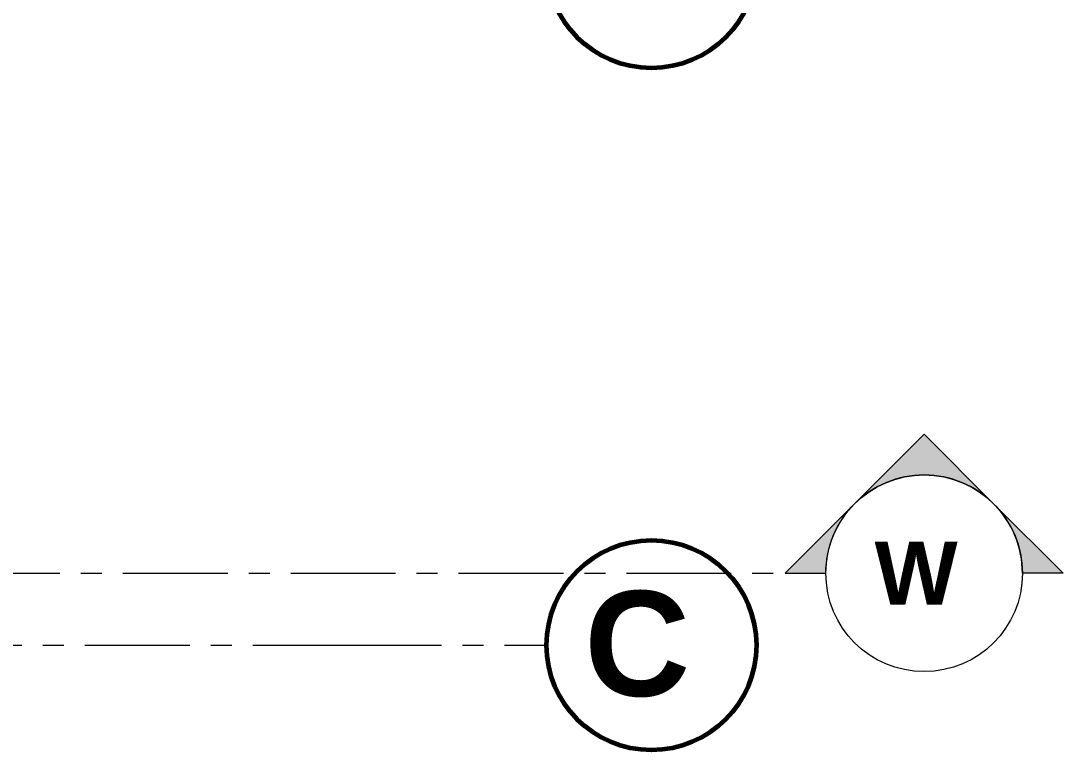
# Model space of a CAD drawing. Header units: inches. Extents: x -19 to 5698, y -728 to 92.
# Drawn here: x 145.565 to 150.532, y 16.65 to 20.125 of the extents above; entities that cross this region are included whole.
import ezdxf

# ---------------------------------------------------------------- set-up
doc = ezdxf.new("R2010")
doc.units = ezdxf.units.IN
doc.header["$MEASUREMENT"] = 0
doc.linetypes.add('Punto & Raya', pattern=[0.65, 0.5, -0.075, 0, -0.075])
doc.layers.add('02 _ ARQ _ ALB _ Ejes Generales', color=251, linetype='Continuous')
doc.layers.add('Marcador - Secciones', color=7, linetype='Continuous')
doc.styles.add('Estilo_Generado_1', font='swisseb.ttf')

msp = doc.modelspace()

# ---------------------------------------------------------------- hatches: boundary and pattern name
at = {"layer": 'Marcador - Secciones', "linetype": 'Continuous', "lineweight": 13}
for points in [[(150.2009, 17.824), (149.8697, 18.1553), (149.5384, 17.824, -0.414214)], [(149.2072, 17.4928), (149.4012, 17.4928, -0.198912), (149.5384, 17.824)], [(150.5322, 17.4928), (150.2009, 17.824, -0.198912), (150.3381, 17.4928)]]:
    msp.add_hatch(color=7, dxfattribs=at).paths.add_polyline_path(points)

# ---------------------------------------------------------------- linework, layer by layer
at = {"layer": '02 _ ARQ _ ALB _ Ejes Generales', "color": 251, "linetype": 'Punto & Raya', "lineweight": 13, "true_color": 0x636466}
for p, q in [((141.07, 17.15), (147.07, 17.15)), ((147.07, 17.15), (148.07, 17.15))]:
    msp.add_line(p, q, dxfattribs=at)
at = {"layer": '02 _ ARQ _ ALB _ Ejes Generales', "color": 7, "linetype": 'Continuous', "lineweight": 60}
for centre in [(148.57, 20.4), (148.57, 17.15)]:
    msp.add_circle(centre, 0.5, dxfattribs=at)
at = {"layer": 'Marcador - Secciones', "color": 251, "linetype": 'Punto & Raya', "lineweight": 13, "true_color": 0x636466}
msp.add_line((138.8506, 17.4928), (149.2072, 17.4928), dxfattribs=at)
at = {"layer": 'Marcador - Secciones', "color": 7, "linetype": 'Continuous', "lineweight": 13, "flags": 128}
for points in [[(150.2009, 17.824, 0.414214), (149.5384, 17.824), (149.8697, 18.1553)], [(149.2072, 17.4928), (149.4012, 17.4928, -0.198912), (149.5384, 17.824)], [(150.5322, 17.4928), (150.3381, 17.4928, 0.198912), (150.2009, 17.824)]]:
    msp.add_lwpolyline(points, format="xyb", close=True, dxfattribs=at)
at = {"layer": 'Marcador - Secciones', "color": 7, "linetype": 'Continuous', "lineweight": 13}
msp.add_circle((149.8697, 17.4928), 0.4685, dxfattribs=at)

# ---------------------------------------------------------------- texts
at = {"layer": '02 _ ARQ _ ALB _ Ejes Generales', "color": 7, "lineweight": 30, "insert": (148.25, 17.4081), "char_height": 0.5, "attachment_point": 1, "style": 'Estilo_Generado_1'}
msp.add_mtext('\\A1;{\\pql;\\pt0;\\fSwis721 Ex BT|b1|i0|c0|p34;C}', dxfattribs=at)
at = {"layer": 'Marcador - Secciones', "color": 5, "lineweight": 25, "insert": (149.6338, 17.3428), "char_height": 0.3, "attachment_point": 7, "style": 'Estilo_Generado_1'}
msp.add_mtext('\\A1;{\\pql;\\pt0;\\fSwis721 Ex BT|b1|i0|c0|p34;W}', dxfattribs=at)

doc.saveas('drawing.dxf')
